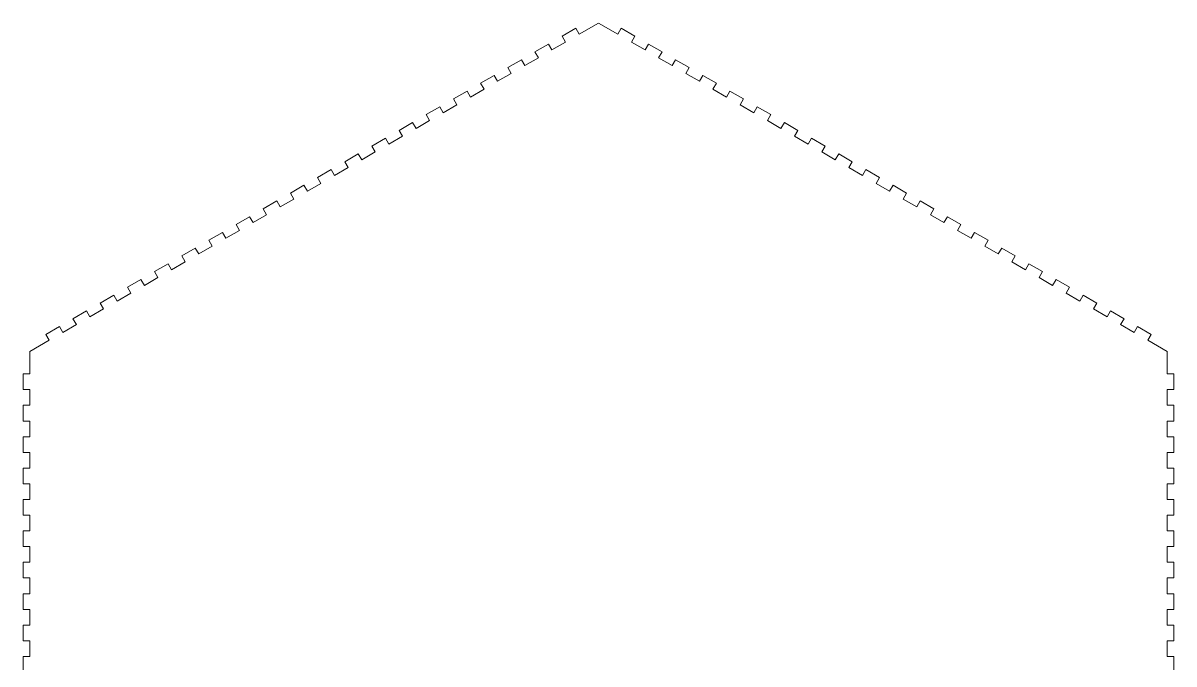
# Model space of a CAD drawing. Extents: x 3 to 808, y 3 to 580.
# Drawn here: x 3 to 509, y 299 to 580 of the extents above; entities that cross this region are included whole.
import ezdxf

# ---------------------------------------------------------------- set-up
doc = ezdxf.new("R2010")
doc.units = 0
doc.layers.get('0').update_dxf_attribs({"lineweight": 0})

msp = doc.modelspace()

# ---------------------------------------------------------------- linework, layer by layer
for p, q in [((245.975, 578.026), (240.002, 574.577)), ((247.476, 575.427), (245.975, 578.026)), ((256, 580.35), (247.476, 575.427)), ((264.523, 575.428), (256, 580.35)), ((266.024, 578.026), (264.523, 575.428)), ((271.998, 574.577), (266.024, 578.026)), ((241.503, 571.979), (235.529, 568.53)), ((240.002, 574.577), (241.503, 571.979)), ((270.497, 571.979), (271.998, 574.577)), ((276.47, 568.53), (270.497, 571.979)), ((234.028, 571.129), (228.056, 567.681)), ((228.056, 567.681), (229.556, 565.082)), ((235.529, 568.53), (234.028, 571.129)), ((277.971, 571.129), (276.47, 568.53)), ((283.944, 567.681), (277.971, 571.129)), ((282.443, 565.082), (283.944, 567.681)), ((222.083, 564.231), (216.109, 560.783)), ((223.583, 561.633), (222.083, 564.231)), ((229.556, 565.082), (223.583, 561.633)), ((288.416, 561.633), (282.443, 565.082)), ((289.917, 564.232), (288.416, 561.633)), ((295.891, 560.783), (289.917, 564.232)), ((210.137, 557.335), (204.163, 553.886)), ((211.637, 554.736), (210.137, 557.335)), ((217.61, 558.185), (211.637, 554.736)), ((216.109, 560.783), (217.61, 558.185)), ((294.39, 558.185), (295.891, 560.783)), ((300.362, 554.736), (294.39, 558.185)), ((301.863, 557.335), (300.362, 554.736)), ((307.836, 553.887), (301.863, 557.335)), ((204.163, 553.886), (205.664, 551.287)), ((306.336, 551.288), (307.836, 553.887)), ((198.19, 550.438), (192.217, 546.989)), ((192.217, 546.989), (193.718, 544.39)), ((199.691, 547.839), (198.19, 550.438)), ((205.664, 551.287), (199.691, 547.839)), ((312.309, 547.839), (306.336, 551.288)), ((313.81, 550.438), (312.309, 547.839)), ((319.782, 546.989), (313.81, 550.438)), ((318.281, 544.391), (319.782, 546.989)), ((186.244, 543.54), (180.271, 540.092)), ((187.744, 540.941), (186.244, 543.54)), ((193.718, 544.39), (187.744, 540.941)), ((324.255, 540.941), (318.281, 544.391)), ((325.756, 543.541), (324.255, 540.941)), ((331.729, 540.092), (325.756, 543.541)), ((174.298, 536.644), (168.325, 533.194)), ((175.799, 534.045), (174.298, 536.644)), ((181.771, 537.493), (175.799, 534.045)), ((180.271, 540.092), (181.771, 537.493)), ((330.229, 537.493), (331.729, 540.092)), ((336.201, 534.045), (330.229, 537.493)), ((337.702, 536.644), (336.201, 534.045)), ((343.675, 533.195), (337.702, 536.644)), ((168.325, 533.194), (169.825, 530.597)), ((342.175, 530.597), (343.675, 533.195)), ((162.352, 529.746), (156.379, 526.298)), ((156.379, 526.298), (157.88, 523.699)), ((163.853, 527.147), (162.352, 529.746)), ((169.825, 530.597), (163.853, 527.147)), ((348.147, 527.147), (342.175, 530.597)), ((349.647, 529.746), (348.147, 527.147)), ((355.621, 526.298), (349.647, 529.746)), ((354.12, 523.699), (355.621, 526.298)), ((150.405, 522.849), (144.433, 519.4)), ((151.905, 520.25), (150.405, 522.849)), ((157.88, 523.699), (151.905, 520.25)), ((360.094, 520.251), (354.12, 523.699)), ((361.594, 522.85), (360.094, 520.251)), ((367.567, 519.4), (361.594, 522.85)), ((145.934, 516.802), (139.961, 513.354)), ((144.433, 519.4), (145.934, 516.802)), ((366.066, 516.802), (367.567, 519.4)), ((372.039, 513.354), (366.066, 516.802)), ((138.46, 515.952), (132.486, 512.504)), ((132.486, 512.504), (133.986, 509.905)), ((139.961, 513.354), (138.46, 515.952)), ((373.54, 515.952), (372.039, 513.354)), ((379.514, 512.504), (373.54, 515.952)), ((378.014, 509.905), (379.514, 512.504)), ((126.514, 509.055), (120.54, 505.606)), ((128.014, 506.456), (126.514, 509.055)), ((133.986, 509.905), (128.014, 506.456)), ((383.986, 506.456), (378.014, 509.905)), ((385.486, 509.055), (383.986, 506.456)), ((391.46, 505.606), (385.486, 509.055)), ((114.567, 502.158), (108.594, 498.709)), ((116.067, 499.56), (114.567, 502.158)), ((122.041, 503.008), (116.067, 499.56)), ((120.54, 505.606), (122.041, 503.008)), ((389.959, 503.008), (391.46, 505.606)), ((395.933, 499.56), (389.959, 503.008)), ((397.433, 502.158), (395.933, 499.56)), ((403.405, 498.709), (397.433, 502.158)), ((110.095, 496.11), (104.122, 492.662)), ((108.594, 498.709), (110.095, 496.11)), ((401.905, 496.111), (403.405, 498.709)), ((407.878, 492.662), (401.905, 496.111)), ((102.621, 495.261), (96.647, 491.813)), ((96.647, 491.813), (98.148, 489.213)), ((104.122, 492.662), (102.621, 495.261)), ((409.379, 495.261), (407.878, 492.662)), ((415.352, 491.813), (409.379, 495.261)), ((413.851, 489.214), (415.352, 491.813)), ((90.675, 488.363), (84.702, 484.915)), ((92.175, 485.765), (90.675, 488.363)), ((98.148, 489.213), (92.175, 485.765)), ((419.825, 485.765), (413.851, 489.214)), ((421.325, 488.363), (419.825, 485.765)), ((427.298, 484.915), (421.325, 488.363)), ((78.729, 481.467), (72.756, 478.018)), ((80.229, 478.868), (78.729, 481.467)), ((86.202, 482.316), (80.229, 478.868)), ((84.702, 484.915), (86.202, 482.316)), ((425.798, 482.316), (427.298, 484.915)), ((431.771, 478.868), (425.798, 482.316)), ((433.271, 481.467), (431.771, 478.868)), ((439.244, 478.018), (433.271, 481.467)), ((72.756, 478.018), (74.256, 475.42)), ((437.744, 475.42), (439.244, 478.018)), ((66.782, 474.569), (60.81, 471.121)), ((60.81, 471.121), (62.31, 468.522)), ((68.283, 471.971), (66.782, 474.569)), ((74.256, 475.42), (68.283, 471.971)), ((443.717, 471.971), (437.744, 475.42)), ((445.217, 474.569), (443.717, 471.971)), ((451.19, 471.121), (445.217, 474.569)), ((449.689, 468.522), (451.19, 471.121)), ((54.836, 467.672), (48.863, 464.224)), ((56.336, 465.073), (54.836, 467.672)), ((62.31, 468.522), (56.336, 465.073)), ((455.663, 465.074), (449.689, 468.522)), ((457.163, 467.672), (455.663, 465.074)), ((463.137, 464.224), (457.163, 467.672)), ((42.891, 460.775), (36.917, 457.326)), ((44.391, 458.177), (42.891, 460.775)), ((50.364, 461.625), (44.391, 458.177)), ((48.863, 464.224), (50.364, 461.625)), ((461.636, 461.625), (463.137, 464.224)), ((467.608, 458.177), (461.636, 461.625)), ((469.109, 460.775), (467.608, 458.177)), ((475.083, 457.327), (469.109, 460.775)), ((36.917, 457.326), (38.417, 454.728)), ((473.583, 454.729), (475.083, 457.327)), ((30.944, 453.878), (24.971, 450.43)), ((24.971, 450.43), (26.471, 447.831)), ((32.444, 451.279), (30.944, 453.878)), ((38.417, 454.728), (32.444, 451.279)), ((479.556, 451.279), (473.583, 454.729)), ((481.056, 453.878), (479.556, 451.279)), ((487.028, 450.43), (481.056, 453.878)), ((485.528, 447.831), (487.028, 450.43)), ((18.998, 446.98), (13.024, 443.532)), ((20.498, 444.383), (18.998, 446.98)), ((26.471, 447.831), (20.498, 444.383)), ((491.502, 444.383), (485.528, 447.831)), ((493.002, 446.981), (491.502, 444.383)), ((498.975, 443.532), (493.002, 446.981)), ((14.525, 440.934), (6, 436.013)), ((13.024, 443.532), (14.525, 440.934)), ((497.475, 440.935), (498.975, 443.532)), ((506, 436.013), (497.475, 440.935)), ((6, 436.013), (6, 426.168)), ((506, 426.169), (506, 436.013)), ((6, 426.168), (3, 426.168)), ((3, 426.168), (3, 419.271)), ((509, 426.169), (506, 426.169)), ((509, 419.271), (509, 426.169)), ((3, 419.271), (6, 419.271)), ((6, 419.271), (6, 412.374)), ((506, 412.374), (506, 419.271)), ((506, 419.271), (509, 419.271)), ((6, 412.374), (3, 412.374)), ((3, 412.374), (3, 405.477)), ((509, 412.374), (506, 412.374)), ((509, 405.478), (509, 412.374)), ((3, 405.477), (6, 405.477)), ((6, 405.477), (6, 398.58)), ((506, 398.58), (506, 405.478)), ((506, 405.478), (509, 405.478)), ((6, 398.58), (3, 398.58)), ((3, 398.58), (3, 391.683)), ((509, 398.58), (506, 398.58)), ((509, 391.684), (509, 398.58)), ((3, 391.683), (6, 391.683)), ((6, 391.683), (6, 384.786)), ((506, 384.786), (506, 391.684)), ((506, 391.684), (509, 391.684)), ((6, 384.786), (3, 384.786)), ((3, 384.786), (3, 377.889)), ((509, 384.786), (506, 384.786)), ((509, 377.889), (509, 384.786)), ((3, 377.889), (6, 377.889)), ((6, 377.889), (6, 370.991)), ((506, 370.992), (506, 377.889)), ((506, 377.889), (509, 377.889)), ((6, 370.991), (3, 370.991)), ((3, 370.991), (3, 364.095)), ((509, 370.992), (506, 370.992)), ((509, 364.095), (509, 370.992)), ((3, 364.095), (6, 364.095)), ((6, 364.095), (6, 357.197)), ((506, 357.197), (506, 364.095)), ((506, 364.095), (509, 364.095)), ((6, 357.197), (3, 357.197)), ((3, 357.197), (3, 350.3)), ((509, 357.197), (506, 357.197)), ((509, 350.301), (509, 357.197)), ((3, 350.3), (6, 350.3)), ((6, 350.3), (6, 343.403)), ((506, 343.403), (506, 350.301)), ((506, 350.301), (509, 350.301)), ((6, 343.403), (3, 343.403)), ((3, 343.403), (3, 336.506)), ((509, 343.403), (506, 343.403)), ((509, 336.506), (509, 343.403)), ((3, 336.506), (6, 336.506)), ((6, 336.506), (6, 329.608)), ((506, 329.609), (506, 336.506)), ((506, 336.506), (509, 336.506)), ((6, 329.608), (3, 329.608)), ((3, 329.608), (3, 322.712)), ((509, 329.609), (506, 329.609)), ((509, 322.712), (509, 329.609)), ((3, 322.712), (6, 322.712)), ((6, 322.712), (6, 315.814)), ((506, 315.814), (506, 322.712)), ((506, 322.712), (509, 322.712)), ((6, 315.814), (3, 315.814)), ((3, 315.814), (3, 308.917)), ((509, 315.814), (506, 315.814)), ((509, 308.918), (509, 315.814)), ((3, 308.917), (6, 308.917)), ((6, 308.917), (6, 302.021)), ((506, 302.021), (506, 308.918)), ((506, 308.918), (509, 308.918)), ((6, 302.021), (3, 302.021)), ((3, 302.021), (3, 295.123)), ((509, 302.021), (506, 302.021)), ((509, 295.123), (509, 302.021))]:
    msp.add_line(p, q)

doc.saveas('drawing.dxf')
